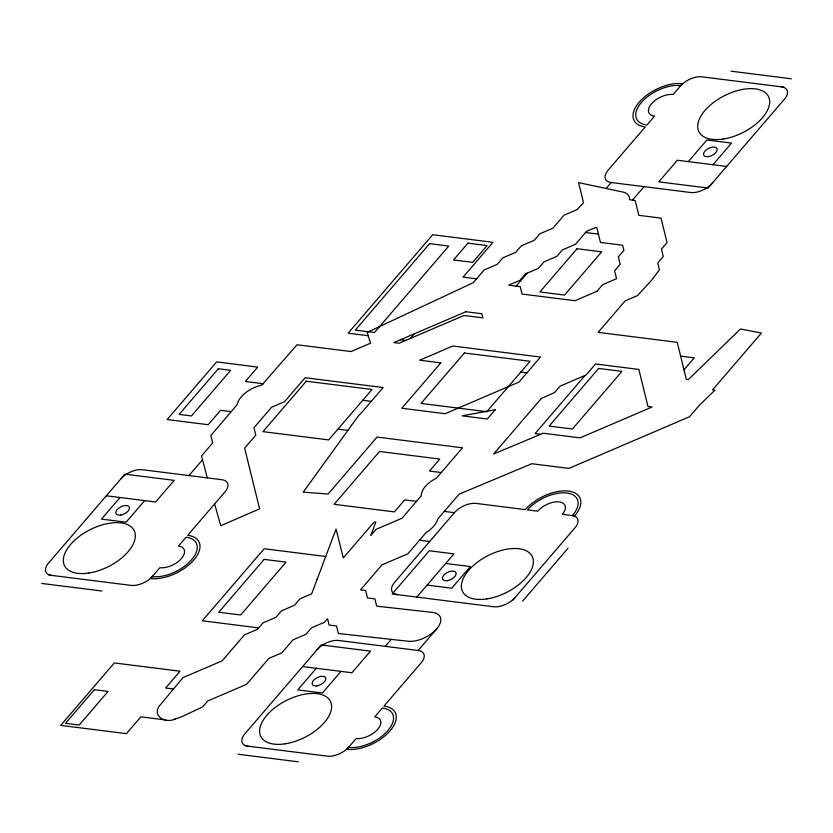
<?xml version="1.0" encoding="UTF-8"?>
<svg xmlns="http://www.w3.org/2000/svg" width="833" height="833" viewBox="0 0 833 833"><rect width="100%" height="100%" fill="white"/><g stroke="black" fill="none" stroke-linecap="round" stroke-linejoin="round"><path stroke-width="1.25" d="M120.035 497.499L101.47 519.115L126.116 522.218L144.682 500.602M188.956 475.57L202.481 459.816M410.398 338.417L414.386 333.783M516.096 286.115L527.227 273.151M606.07 188.466L611.183 182.51A16.712 8.83 -26.9 0 1 608.142 170.151L645.283 126.928A33.424 17.66 -26.9 0 1 639.203 102.209A33.424 17.66 -26.9 0 1 682.425 83.696L673.137 94.504A16.712 8.83 -26.9 0 0 651.531 103.761A16.712 8.83 -26.9 0 0 654.571 116.12L646.929 125.002A30.457 16.098 -26.9 0 1 641.389 102.48A30.457 16.098 -26.9 0 1 680.769 85.622M632.445 200.159L644.044 186.644M317.373 578.696L317.123 579.351M688.318 161.612L706.884 139.996L731.53 143.099L712.965 164.715M596.428 291.519L597.084 291.186M316.332 668.285L297.766 689.901L322.413 693.004L340.978 671.388M572.448 515.554A30.457 16.098 -26.9 0 0 566.909 493.032A30.457 16.098 -26.9 0 0 527.539 509.9L537.67 511.181A16.712 8.83 -26.9 0 1 559.276 501.924A16.712 8.83 -26.9 0 1 562.317 514.284L574.645 515.835A33.424 17.66 -26.9 0 0 568.564 491.116A33.424 17.66 -26.9 0 0 525.342 509.629L476.049 503.424A16.712 8.83 -26.9 0 0 454.433 512.68L394.603 582.329A16.712 8.83 -26.9 0 0 397.643 594.679M585.078 375.412L535.067 433.618L540.638 434.326M416.812 597.094L453.954 553.872L429.307 550.769L392.166 593.991L493.5 606.747A16.712 8.83 -26.9 0 0 515.106 597.49M385.252 646.356L391.25 639.369M348.527 747.378A30.457 16.098 -26.9 0 0 387.907 730.52A30.457 16.098 -26.9 0 0 382.368 707.998L374.735 716.88A16.712 8.83 -26.9 0 1 377.776 729.239A16.712 8.83 -26.9 0 1 356.16 738.496L346.882 749.304A33.424 17.66 -26.9 0 0 390.094 730.791A33.424 17.66 -26.9 0 0 384.013 706.072L421.154 662.849A16.712 8.83 -26.9 0 0 418.114 650.49L436.867 628.655A22.283 11.777 -26.9 0 0 432.379 612.37L376.683 606.174L374.881 598.865L367.488 597.938L365.666 590.524L360.502 589.868L381.993 564.857L407.92 553.758L426.121 532.568L427.86 531.402A22.283 11.777 -26.9 0 0 437.335 520.375L437.721 519.063L459.118 494.156L531.787 463.731L568.908 468.406L689.516 416.739L699.397 405.244L714.912 390.177L712.59 389.875L761.424 333.033L740.464 328.983L688.308 379.64L686.35 379.39L677.229 342.321L598.125 332.357L625.177 300.869L637.464 295.6L651.146 280.752L659.413 269.871L657.716 262.989L663.287 256.512L661.464 249.088L667.035 242.611L661.017 218.121L638.828 215.331L635.183 200.503L629.602 199.712A22.283 11.777 -26.9 0 0 622.751 192.007L578.581 182.625L583.537 202.783L576.936 209.708L563.972 215.268L552.831 228.232L539.867 233.792L534.297 240.268L521.323 245.829L515.752 252.305L502.788 257.866L497.218 264.353L484.254 269.902L473.311 282.647L367.145 332.367L370.498 343.217L351.016 351.557L297.027 344.768L261.854 385.075A22.283 11.777 -26.9 0 0 237.176 404.588L210.843 435.544L212.675 442.958L201.534 455.922L207.271 477.871M683.987 369.79L694.253 357.846L680.623 356.139M513.045 599.895L574.947 527.841A16.712 8.83 -26.9 0 0 571.907 515.481M522.635 601.103L568.023 548.26M174.94 719.16C163.986 724.023 150.388 714.443 161.206 703.77L182.989 677.614L222.13 660.85L244.413 634.913L257.387 629.363L262.957 622.876L275.921 617.326L281.492 610.839L294.455 605.279L300.026 598.802L311.677 593.804L336.063 529.028L343.3 557.881L374.079 522.135L375.818 522.072L370.727 535.577L376.089 529.33L402.027 518.23L421.175 495.937C421.717 487.409 429.661 481.703 436.575 478.007L462.502 447.821L377.057 437.075L328.129 494.031L303.243 492.168L357.336 417.312A22.283 11.777 -26.9 0 1 361.147 413.116L383.19 387.543L305.128 377.724L284.532 401.704L271.568 407.254L253.971 427.735L255.793 435.149L244.652 448.123L259.594 508.869L220.745 525.727L214.622 503.975M174.43 719.285L181.188 717.005L202.596 706.915L207.677 701.001L246.568 684.341L268.851 658.403L281.814 652.843L292.956 639.879L305.919 634.33L311.49 627.843L324.464 622.293L327.556 618.69L329.118 625.042L336.511 625.968L338.365 633.496L408.128 641.243A22.283 11.777 -26.9 0 0 436.867 628.655M165.694 719.962L140.871 716.849L126.418 733.654L60.694 725.387L114.34 662.943L180.063 671.221L165.621 688.027L173.493 689.016M731.093 71.19L791.35 78.781M784.124 87.184L701.969 76.844A16.712 8.83 -26.9 0 0 680.353 86.101M726.657 166.444L677.364 160.238L658.788 181.854L708.092 188.05L784.426 99.2A16.712 8.83 -26.9 0 0 781.385 86.84M611.183 182.51L690.609 192.506A16.712 8.83 -26.9 0 0 712.215 183.25M585.568 232.511L598.417 234.135M476.58 278.836L463.054 277.139L492.969 242.309L432.712 234.729L348.121 333.19L368.176 335.72M400.402 339.77L405.692 340.437M520.812 372.07L526.925 372.84M263.52 383.774L245.35 381.483L257.73 367.082L216.653 361.907L167.131 419.551L208.219 424.715L220.599 410.305L231.366 411.658M362.751 400.288L371.31 401.371M337.99 429.11L347.913 430.359M441.261 472.55L429.474 471.072L439.782 459.066L379.536 451.476L334.148 504.309L394.394 511.899L404.713 499.883L416.5 501.372M444.301 511.4L454.433 512.68M106.343 495.781L155.636 501.987L174.212 480.37L124.908 474.164L48.574 563.025A16.712 8.83 -26.9 0 0 51.615 575.384M419.54 540.221L429.682 541.502M445.697 563.472L470.353 566.575L451.778 588.192L427.131 585.089M325.734 556.486L264.196 548.739L202.294 620.783L258.657 627.884M48.876 575.041L131.031 585.38A16.712 8.83 -26.9 0 0 152.647 576.124M41.65 583.444L101.907 591.024M418.114 650.49L338.687 640.494A16.712 8.83 -26.9 0 0 317.081 649.75M302.639 666.556L351.932 672.762L370.508 651.146L321.205 644.95L244.871 733.8A16.712 8.83 -26.9 0 0 247.911 746.16M245.173 745.816L327.327 756.156A16.712 8.83 -26.9 0 0 348.944 746.899M237.946 754.219L298.204 761.81M152.231 576.603A30.457 16.098 -26.9 0 0 191.611 559.734A30.457 16.098 -26.9 0 0 186.071 537.212L178.429 546.104A16.712 8.83 -26.9 0 1 181.469 558.454A16.712 8.83 -26.9 0 1 159.863 567.71L150.575 578.519A33.424 17.66 -26.9 0 0 193.797 560.005A33.424 17.66 -26.9 0 0 187.717 535.296L224.858 492.064A16.712 8.83 -26.9 0 0 221.817 479.704L142.391 469.708A16.712 8.83 -26.9 0 0 120.785 478.965M218.34 368.769L179.137 414.407L191.465 415.959L230.668 370.321L218.34 368.769M306.305 381.212L262.978 431.64L328.712 439.918L372.039 389.48L306.305 381.212M429.599 243.653L355.327 330.107L374.496 332.523L448.779 246.068L429.599 243.653M467.959 243.153L453.516 259.969L472.696 262.385L487.138 245.568L467.959 243.153M94.379 689.703L65.495 723.325L79.187 725.054L108.071 691.432L94.379 689.703M264.155 559.38L218.767 612.213L240.675 614.973L286.073 562.14L264.155 559.38M440.813 362.865L401.818 408.253L445.124 413.699L519.011 382.055L540.492 357.045L452.819 346.007L419.686 360.2L440.813 362.865M525.404 273.932L519.834 280.419L508.713 285.178L520.219 286.635L522.041 294.049L574.978 300.703L597.001 291.279L602.571 284.792L616.524 278.618L614.598 270.787L620.168 264.311L618.346 256.897L623.917 250.41L622.636 245.235L600.458 242.434L596.813 227.607L595.637 227.461L586.578 231.335L575.436 244.308L562.473 249.858L556.902 256.345L543.939 261.895L538.368 268.382L525.404 273.932M464.366 352.994L421.04 403.422L486.774 411.7L530.1 361.262L464.366 352.994M577.04 248.744L539.899 291.966L564.545 295.069L601.686 251.847L577.04 248.744M495.239 409.732L487.263 419.009L462.148 415.844L495.239 409.732M541.377 398.413L493.615 454.006L543.231 433.233L580.06 437.866L652.083 407.014L647.98 406.494L638.859 369.425L595.543 363.969L586.088 374.985L560.151 386.096L554.58 392.572L541.377 398.413M598.656 368.436L549.145 426.079L572.417 429.005L621.939 371.372L598.656 368.436M465.876 311.729L393.853 342.582L399.132 343.248L463.96 315.478L482.859 317.852L481.849 313.739L465.876 311.729M120.733 515.075A7.424 3.926 -26.9 0 0 129.323 507.068A7.424 3.926 -26.9 0 0 117.932 508.88A7.424 3.926 -26.9 0 0 120.733 515.075M88.787 573.052A38.995 20.606 -26.9 0 0 134.394 531.131A38.995 20.606 -26.9 0 0 74.751 540.18A38.995 20.606 -26.9 0 0 88.787 573.052M708.404 156.614A7.424 3.926 -26.9 0 0 717.005 148.607A7.424 3.926 -26.9 0 0 705.603 150.419A7.424 3.926 -26.9 0 0 708.404 156.614M723.169 139.038A38.995 20.606 -26.9 0 0 768.765 97.107A38.995 20.606 -26.9 0 0 709.133 106.155A38.995 20.606 -26.9 0 0 723.169 139.038M317.029 685.861A7.424 3.926 -26.9 0 0 325.62 677.843A7.424 3.926 -26.9 0 0 314.228 679.655A7.424 3.926 -26.9 0 0 317.029 685.861M285.084 743.838A38.995 20.606 -26.9 0 0 330.691 701.907A38.995 20.606 -26.9 0 0 271.048 710.955A38.995 20.606 -26.9 0 0 285.084 743.838M447.352 580.643A7.424 3.926 -26.9 0 0 455.953 572.625A7.424 3.926 -26.9 0 0 444.551 574.437A7.424 3.926 -26.9 0 0 447.352 580.643M486.857 598.906A38.995 20.606 -26.9 0 0 532.464 556.975A38.995 20.606 -26.9 0 0 472.821 566.024A38.995 20.606 -26.9 0 0 486.857 598.906"/></g></svg>
